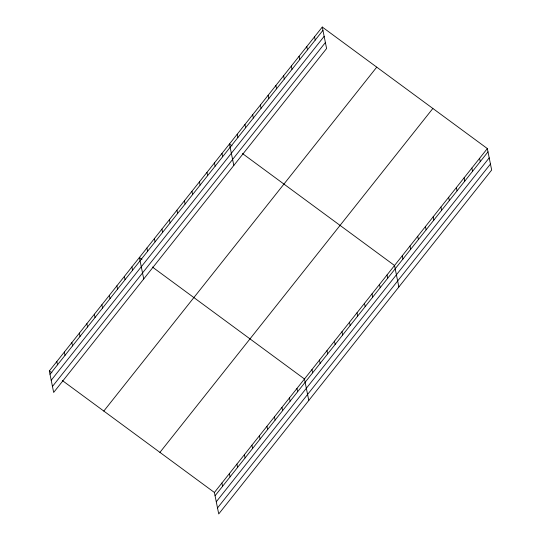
<?xml version="1.0" encoding="UTF-8"?>
<svg xmlns="http://www.w3.org/2000/svg" width="541" height="541" viewBox="0 0 541 541"><rect width="100%" height="100%" fill="white"/><g stroke="black" fill="none" stroke-linecap="round" stroke-linejoin="round"><path stroke-width="0.81" d="M322.274 27.05L326.602 48.521L53.667 392.441L49.339 370.964L322.274 27.05L487.333 148.559L491.661 170.036L218.726 513.95L214.398 492.479L62.31 380.512M50.009 374.264L322.936 30.35M51.212 380.262L324.147 36.348M52.463 386.443L325.391 42.529M103.811 411.065L376.739 67.152M159.926 452.377L432.861 108.464M214.398 492.479L487.333 148.559M215.061 495.779L487.996 151.859M216.272 501.778L489.206 157.857M217.516 507.952L490.45 164.038M232.069 145.894L229.472 143.98L233.807 165.451M242.442 153.529L394.531 265.496L398.866 286.967M141.999 259.382L139.409 257.475L143.737 278.946M152.379 267.024L304.468 378.984L308.796 400.455M49.339 370.964L51.936 372.877M479.597 158.303L480.266 161.603M471.867 168.048L472.53 171.348M464.131 177.793L464.793 181.093M456.401 187.538L457.064 190.838M448.665 197.282L449.328 200.583M440.929 207.027L441.598 210.327M433.199 216.772L433.862 220.072M425.463 226.517L426.132 229.817M417.733 236.261L418.396 239.562M409.997 246.006L410.666 249.306M402.267 255.751L402.93 259.051M387.025 274.95L387.694 278.25M379.525 284.41L380.188 287.711M372.019 293.864L372.681 297.165M314.537 36.795L315.207 40.095M364.512 303.325L365.175 306.625M306.808 46.54L307.471 49.84M357.006 312.779L357.669 316.079M299.072 56.284L299.741 59.584M349.5 322.24L350.162 325.54M291.342 66.029L292.005 69.329M341.993 331.694L342.663 334.994M283.606 75.774L284.275 79.074M334.487 341.155L335.156 344.455M275.876 85.519L276.539 88.819M326.98 350.609L327.65 353.915M268.14 95.263L268.809 98.563M319.474 360.069L320.144 363.369M260.41 105.001L261.073 108.308M311.974 369.53L312.637 372.83M252.674 114.746L253.337 118.046M244.945 124.491L245.607 127.791M296.962 388.445L297.624 391.745M237.208 134.236L237.871 137.536M289.455 397.899L290.118 401.199M281.949 407.359L282.612 410.66M221.972 153.441L222.635 156.741M274.443 416.813L275.112 420.114M214.466 162.895L215.129 166.195M266.936 426.274L267.606 429.574M206.96 172.356L207.622 175.656M259.43 435.728L260.099 439.028M199.453 181.81L200.116 185.11M251.923 445.189L252.593 448.489M191.947 191.271L192.61 194.571M244.424 454.643L245.087 457.95M184.44 200.725L185.11 204.031M236.917 464.104L237.58 467.404M176.934 210.185L177.604 213.485M229.411 473.564L230.074 476.864M169.428 219.646L170.097 222.946M221.905 483.018L222.567 486.318M161.921 229.1L162.591 232.4M154.422 238.561L155.084 241.861M146.915 248.015L147.578 251.315M131.903 266.929L132.565 270.23M124.396 276.39L125.059 279.69M116.89 285.844L117.559 289.144M109.383 295.305L110.053 298.605M101.877 304.759L102.547 308.066M94.371 314.22L95.04 317.52M86.871 323.68L87.534 326.98M79.365 333.134L80.027 336.434M71.858 342.595L72.521 345.895M64.352 352.049L65.015 355.349M56.846 361.51L57.508 364.81"/></g></svg>
